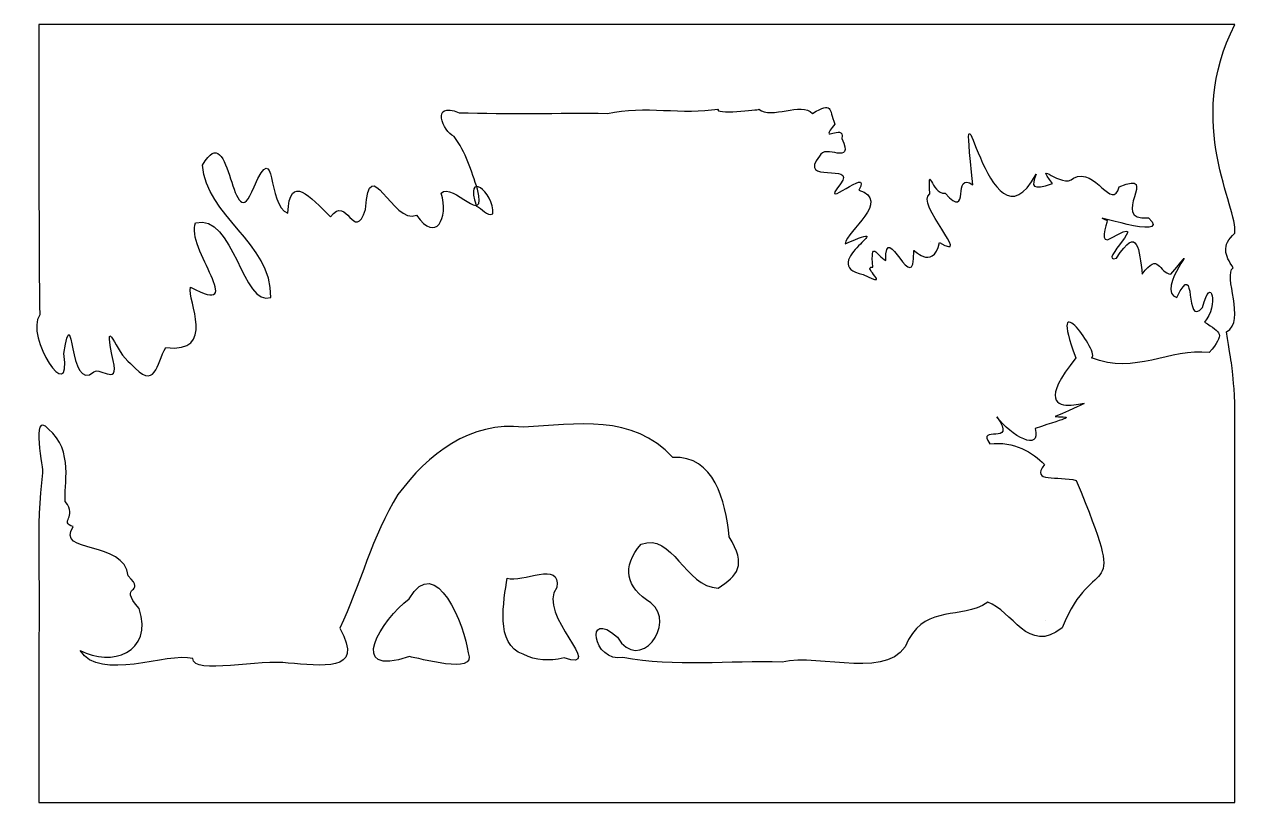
# Model space of a CAD drawing. Header units: centimetres. Extents: x -9.7 to 9.6, y 1.1 to 13.4.
import ezdxf

# ---------------------------------------------------------------- set-up
doc = ezdxf.new("R2010")
doc.units = ezdxf.units.CM
doc.header["$MEASUREMENT"] = 0
doc.layers.add('Layer 1', color=7, linetype='Continuous')

msp = doc.modelspace()

# ---------------------------------------------------------------- linework, layer by layer
at = {"layer": 'Layer 1'}
for points, knots in [([(-9.42798, 3.72862), (-9.4034, 4.58562), (-9.48057, 5.47254), (-9.37151, 6.31049), (-9.37151, 6.31049), (-9.34955, 6.31805), (-9.57178, 7.32415), (-9.27734, 6.99954), (-9.27734, 6.99954), (-8.87372, 6.66242), (-9.04165, 6.1007), (-9.01387, 5.86038), (-9.01387, 5.86038), (-8.80742, 5.60324), (-9.1228, 5.54208), (-8.88834, 5.46491), (-8.88834, 5.46491), (-9.18364, 5.02705), (-8.07568, 5.25163), (-8.02414, 4.68995), (-8.02414, 4.68995), (-7.71465, 4.3781), (-8.21224, 4.58206), (-7.85044, 4.17696), (-7.85044, 4.17696), (-7.62426, 3.47443), (-8.29368, 3.25402), (-8.77858, 3.51618), (-8.77858, 3.51618), (-8.47063, 3.01162), (-7.40825, 3.4923), (-7.00564, 3.38841), (-7.00564, 3.38841), (-7.01757, 3.12199), (-5.91544, 3.39041), (-5.50439, 3.31307), (-5.50439, 3.31307), (-5.00692, 3.29345), (-4.28412, 3.13694), (-4.69365, 3.86732), (-4.69365, 3.86732), (-4.36658, 4.5402), (-4.18579, 5.32506), (-3.77779, 5.96752), (-3.77779, 5.96752), (-3.31176, 6.60499), (-2.63741, 7.12961), (-1.80383, 7.028), (-1.80383, 7.028), (-0.9616, 7.07623), (-0.08424, 7.24256), (0.54703, 6.55436), (0.54703, 6.55436), (1.20233, 6.57852), (1.37092, 5.88105), (1.43684, 5.30629), (1.43684, 5.30629), (1.71082, 4.84571), (1.5727, 4.69566), (1.25924, 4.49661), (1.25924, 4.49661), (0.73706, 4.51622), (0.54412, 5.37937), (0.0473, 5.18757), (0.0473, 5.18757), (-0.26143, 4.82762), (-0.19582, 4.5101), (0.20219, 4.266), (0.20219, 4.266), (0.62202, 3.93721), (0.01154, 3.13817), (-0.32349, 3.72637), (-0.32349, 3.72637), (-0.85548, 4.19469), (-0.70532, 3.31389), (-0.2379, 3.40326), (-0.2379, 3.40326), (0.57713, 3.24761), (1.43586, 3.3624), (2.26833, 3.32923), (2.26833, 3.32923), (2.86774, 3.48262), (4.01246, 3.0094), (4.25939, 3.68529), (4.25939, 3.68529), (4.56416, 4.24111), (5.05703, 3.98743), (5.50613, 4.27313), (5.50613, 4.27313), (5.88622, 4.15485), (6.14206, 3.43748), (6.67454, 3.87068), (6.67454, 3.87068), (7.17823, 5.12464), (7.73831, 4.15567), (6.89845, 6.19056), (6.89845, 6.19056), (6.61064, 6.27327), (6.16757, 6.14325), (6.39653, 6.43982), (6.39653, 6.43982), (6.21311, 6.63559), (5.91732, 6.8128), (5.53804, 6.76658), (5.53804, 6.76658), (5.30279, 7.08739), (5.99209, 6.71275), (5.6456, 7.19401), (5.6456, 7.19401), (5.87685, 6.89192), (6.34446, 6.62341), (6.25236, 7.01019), (6.25236, 7.01019), (6.80043, 7.19499), (6.85968, 7.18634), (6.56696, 7.19509), (6.56696, 7.19509), (7.88266, 7.79196), (5.80885, 6.7741), (6.89176, 8.11953), (6.89176, 8.11953), (6.4203, 9.3661), (7.3023, 8.15874), (7.13646, 8.11953), (7.13646, 8.11953), (7.82059, 7.84787), (8.3683, 8.27502), (8.99137, 8.20468), (8.99137, 8.20468), (9.24399, 8.50798), (9.17839, 8.50938), (8.91583, 8.68485), (8.91583, 8.68485), (9.14343, 8.938), (9.01725, 9.45639), (8.88632, 8.91541), (8.88632, 8.91541), (8.59064, 8.56139), (8.79917, 9.73354), (8.48207, 9.0714), (8.48207, 9.0714), (8.11069, 9.15863), (8.96453, 10.13575), (8.3869, 9.43862), (8.3869, 9.43862), (8.19025, 9.45069), (8.20309, 9.80549), (7.93763, 9.43838), (7.93763, 9.43838), (7.87956, 9.81066), (7.87738, 10.22978), (7.53023, 9.68855), (7.53023, 9.68855), (7.20414, 9.58179), (8.12218, 10.39834), (7.45331, 10.01052), (7.45331, 10.01052), (7.2413, 9.87384), (7.38155, 10.22413), (7.38337, 10.28226), (7.38337, 10.28226), (6.95613, 10.45103), (8.44079, 9.93708), (8.03583, 10.32314), (8.03583, 10.32314), (7.38682, 10.27031), (8.24558, 11.09598), (7.57413, 10.81304), (7.57413, 10.81304), (7.4547, 10.41142), (7.21015, 11.1291), (6.85342, 10.94909), (6.85342, 10.94909), (6.67675, 10.76374), (6.20993, 11.27932), (6.52417, 10.86218), (6.52417, 10.86218), (6.19317, 10.75345), (6.19056, 10.81677), (6.26501, 11.00923), (6.26501, 11.00923), (5.50668, 9.58584), (5.0158, 13.17554), (5.27243, 10.84182), (5.27243, 10.84182), (4.93399, 11.08328), (5.24529, 10.2655), (4.83503, 10.71002), (4.83503, 10.71002), (4.60592, 10.69062), (4.56581, 11.23194), (4.59347, 10.70288), (4.59347, 10.70288), (4.34329, 10.56451), (5.28927, 9.609), (4.74695, 9.93864), (4.74695, 9.93864), (4.63277, 9.46208), (4.31643, 9.86647), (4.3388, 9.80497), (4.3388, 9.80497), (4.36294, 9.002), (3.88366, 10.3478), (3.89978, 9.65055), (3.89978, 9.65055), (3.75127, 9.73923), (3.66197, 9.98867), (3.69487, 9.54737), (3.69487, 9.54737), (3.50154, 9.56853), (4.02248, 9.1901), (3.54634, 9.43257), (3.54634, 9.43257), (2.76617, 9.58095), (4.22482, 10.32778), (3.26202, 9.91592), (3.26202, 9.91592), (3.27746, 10.11988), (3.99916, 10.59154), (3.47459, 10.761), (3.47459, 10.761), (3.70148, 11.17554), (2.81156, 10.38149), (3.18587, 10.85771), (3.18587, 10.85771), (3.45117, 11.2041), (2.4909, 10.84594), (2.85925, 11.29505), (2.85925, 11.29505), (2.92688, 11.50843), (3.41552, 11.11814), (3.20806, 11.57478), (3.20806, 11.57478), (3.25582, 11.83227), (2.82185, 11.45682), (3.09914, 11.80074), (3.09914, 11.80074), (2.99881, 12.04229), (3.07167, 12.15921), (2.74627, 11.96842), (2.74627, 11.96842), (2.5695, 12.16034), (2.09773, 11.86791), (1.90362, 12.03403), (1.90362, 12.03403), (1.90038, 12.02061), (1.18861, 11.94884), (1.26363, 12.03691), (1.26363, 12.03691), (0.71128, 11.94064), (0.10448, 12.09862), (-0.48139, 11.96842), (-0.48139, 11.96842), (-1.25956, 11.9756), (-2.03919, 11.95398), (-2.81643, 11.97943), (-2.81643, 11.97943), (-3.26827, 12.16775), (-3.07228, 11.67938), (-2.89552, 11.60526), (-2.89552, 11.60526), (-2.7008, 11.35726), (-2.62846, 11.06256), (-2.52349, 10.77315), (-2.52349, 10.77315), (-2.37716, 10.14716), (-2.91846, 10.90474), (-3.09629, 10.71045), (-3.09629, 10.71045), (-2.97724, 10.31981), (-3.1782, 9.9196), (-3.48518, 10.36686), (-3.48518, 10.36686), (-3.86992, 10.20187), (-4.2273, 11.41038), (-4.28902, 10.45748), (-4.28902, 10.45748), (-4.46923, 9.91052), (-4.57668, 10.70939), (-4.8394, 10.33775), (-4.8394, 10.33775), (-5.16213, 10.65632), (-5.48158, 11.04221), (-5.51211, 10.39832), (-5.51211, 10.39832), (-5.84916, 10.51351), (-5.67789, 11.62042), (-6.0433, 10.81355), (-6.0433, 10.81355), (-6.40594, 9.87212), (-6.39686, 11.98115), (-6.8517, 11.15208), (-6.8517, 11.15208), (-6.80635, 10.36101), (-5.76048, 9.93092), (-5.778, 9.07295), (-5.778, 9.07295), (-6.22095, 8.89927), (-6.36146, 10.39932), (-6.96288, 10.24699), (-6.96288, 10.24699), (-7.13473, 9.8607), (-6.11308, 8.74662), (-7.04303, 9.23139), (-7.04303, 9.23139), (-7.09812, 9.03025), (-6.62415, 8.17811), (-7.4327, 8.28459), (-7.4327, 8.28459), (-7.57952, 8.02926), (-7.58594, 7.58175), (-7.98638, 8.03095), (-7.98638, 8.03095), (-8.22759, 8.20436), (-8.39009, 8.82813), (-8.2837, 8.17443), (-8.2837, 8.17443), (-8.12232, 7.61726), (-8.4622, 7.9883), (-8.56209, 7.90086), (-8.56209, 7.90086), (-8.97381, 7.54341), (-8.88027, 9.12101), (-9.03525, 8.1885), (-9.03525, 8.1885), (-8.90382, 7.31397), (-9.65667, 8.45779), (-9.41679, 8.79818), (-9.41679, 8.79818), (-9.43493, 10.32138), (-9.42568, 11.84473), (-9.42798, 13.36801), (-9.42798, 13.36801), (-3.15357, 13.36801), (3.12083, 13.36801), (9.39523, 13.36801), (9.39523, 13.36801), (8.59068, 11.80161), (9.45216, 10.48456), (9.39282, 10.0848), (9.39282, 10.0848), (9.17824, 9.88035), (9.23367, 9.74079), (9.36946, 9.53952), (9.36946, 9.53952), (9.19895, 9.41831), (9.57807, 8.69536), (9.26339, 8.53137), (9.26339, 8.53137), (9.35103, 7.90755), (9.35268, 8.11256), (9.39523, 7.40679), (9.39523, 7.40679), (9.39523, 5.31172), (9.39523, 3.21665), (9.39523, 1.12158), (9.39523, 1.12158), (3.12082, 1.12158), (-3.15358, 1.12158), (-9.42798, 1.12158), (-9.42798, 1.12158), (-9.42798, 1.99059), (-9.42798, 2.85962), (-9.42798, 3.72862)], [0, 0, 0, 0, 0.01086957, 0.01086957, 0.01086957, 0.01086957, 0.02173913, 0.02173913, 0.02173913, 0.02173913, 0.0326087, 0.0326087, 0.0326087, 0.0326087, 0.04347826, 0.04347826, 0.04347826, 0.04347826, 0.05434783, 0.05434783, 0.05434783, 0.05434783, 0.06521739, 0.06521739, 0.06521739, 0.06521739, 0.07608696, 0.07608696, 0.07608696, 0.07608696, 0.08695652, 0.08695652, 0.08695652, 0.08695652, 0.09782609, 0.09782609, 0.09782609, 0.09782609, 0.10869565, 0.10869565, 0.10869565, 0.10869565, 0.11956522, 0.11956522, 0.11956522, 0.11956522, 0.13043478, 0.13043478, 0.13043478, 0.13043478, 0.14130435, 0.14130435, 0.14130435, 0.14130435, 0.15217391, 0.15217391, 0.15217391, 0.15217391, 0.16304348, 0.16304348, 0.16304348, 0.16304348, 0.17391304, 0.17391304, 0.17391304, 0.17391304, 0.18478261, 0.18478261, 0.18478261, 0.18478261, 0.19565217, 0.19565217, 0.19565217, 0.19565217, 0.20652174, 0.20652174, 0.20652174, 0.20652174, 0.2173913, 0.2173913, 0.2173913, 0.2173913, 0.22826087, 0.22826087, 0.22826087, 0.22826087, 0.23913043, 0.23913043, 0.23913043, 0.23913043, 0.25, 0.25, 0.25, 0.25, 0.26086957, 0.26086957, 0.26086957, 0.26086957, 0.27173913, 0.27173913, 0.27173913, 0.27173913, 0.2826087, 0.2826087, 0.2826087, 0.2826087, 0.29347826, 0.29347826, 0.29347826, 0.29347826, 0.30434783, 0.30434783, 0.30434783, 0.30434783, 0.31521739, 0.31521739, 0.31521739, 0.31521739, 0.32608696, 0.32608696, 0.32608696, 0.32608696, 0.33695652, 0.33695652, 0.33695652, 0.33695652, 0.34782609, 0.34782609, 0.34782609, 0.34782609, 0.35869565, 0.35869565, 0.35869565, 0.35869565, 0.36956522, 0.36956522, 0.36956522, 0.36956522, 0.38043478, 0.38043478, 0.38043478, 0.38043478, 0.39130435, 0.39130435, 0.39130435, 0.39130435, 0.40217391, 0.40217391, 0.40217391, 0.40217391, 0.41304348, 0.41304348, 0.41304348, 0.41304348, 0.42391304, 0.42391304, 0.42391304, 0.42391304, 0.43478261, 0.43478261, 0.43478261, 0.43478261, 0.44565217, 0.44565217, 0.44565217, 0.44565217, 0.45652174, 0.45652174, 0.45652174, 0.45652174, 0.4673913, 0.4673913, 0.4673913, 0.4673913, 0.47826087, 0.47826087, 0.47826087, 0.47826087, 0.48913043, 0.48913043, 0.48913043, 0.48913043, 0.5, 0.5, 0.5, 0.5, 0.51086957, 0.51086957, 0.51086957, 0.51086957, 0.52173913, 0.52173913, 0.52173913, 0.52173913, 0.5326087, 0.5326087, 0.5326087, 0.5326087, 0.54347826, 0.54347826, 0.54347826, 0.54347826, 0.55434783, 0.55434783, 0.55434783, 0.55434783, 0.56521739, 0.56521739, 0.56521739, 0.56521739, 0.57608696, 0.57608696, 0.57608696, 0.57608696, 0.58695652, 0.58695652, 0.58695652, 0.58695652, 0.59782609, 0.59782609, 0.59782609, 0.59782609, 0.60869565, 0.60869565, 0.60869565, 0.60869565, 0.61956522, 0.61956522, 0.61956522, 0.61956522, 0.63043478, 0.63043478, 0.63043478, 0.63043478, 0.64130435, 0.64130435, 0.64130435, 0.64130435, 0.65217391, 0.65217391, 0.65217391, 0.65217391, 0.66304348, 0.66304348, 0.66304348, 0.66304348, 0.67391304, 0.67391304, 0.67391304, 0.67391304, 0.68478261, 0.68478261, 0.68478261, 0.68478261, 0.69565217, 0.69565217, 0.69565217, 0.69565217, 0.70652174, 0.70652174, 0.70652174, 0.70652174, 0.7173913, 0.7173913, 0.7173913, 0.7173913, 0.72826087, 0.72826087, 0.72826087, 0.72826087, 0.73913043, 0.73913043, 0.73913043, 0.73913043, 0.75, 0.75, 0.75, 0.75, 0.76086957, 0.76086957, 0.76086957, 0.76086957, 0.77173913, 0.77173913, 0.77173913, 0.77173913, 0.7826087, 0.7826087, 0.7826087, 0.7826087, 0.79347826, 0.79347826, 0.79347826, 0.79347826, 0.80434783, 0.80434783, 0.80434783, 0.80434783, 0.81521739, 0.81521739, 0.81521739, 0.81521739, 0.82608696, 0.82608696, 0.82608696, 0.82608696, 0.83695652, 0.83695652, 0.83695652, 0.83695652, 0.84782609, 0.84782609, 0.84782609, 0.84782609, 0.85869565, 0.85869565, 0.85869565, 0.85869565, 0.86956522, 0.86956522, 0.86956522, 0.86956522, 0.88043478, 0.88043478, 0.88043478, 0.88043478, 0.89130435, 0.89130435, 0.89130435, 0.89130435, 0.90217391, 0.90217391, 0.90217391, 0.90217391, 0.91304348, 0.91304348, 0.91304348, 0.91304348, 0.92391304, 0.92391304, 0.92391304, 0.92391304, 0.93478261, 0.93478261, 0.93478261, 0.93478261, 0.94565217, 0.94565217, 0.94565217, 0.94565217, 0.95652174, 0.95652174, 0.95652174, 0.95652174, 0.9673913, 0.9673913, 0.9673913, 0.9673913, 0.97826087, 0.97826087, 0.97826087, 0.97826087, 1, 1, 1, 1]), ([(-2.54198, 10.50602), (-2.74233, 11.09166), (-2.26333, 10.73442), (-2.28456, 10.38563), (-2.28456, 10.38563), (-2.38067, 10.33547), (-2.4557, 10.48739), (-2.54198, 10.50602)], [0, 0, 0, 0, 0.33333333, 0.33333333, 0.33333333, 0.33333333, 1, 1, 1, 1]), ([(-2.6714, 3.47894), (-2.72623, 3.88934), (-3.17846, 5.07437), (-3.60354, 4.32671), (-3.60354, 4.32671), (-4.03395, 4.01012), (-4.61279, 3.08014), (-3.59802, 3.41778), (-3.59802, 3.41778), (-3.46065, 3.40366), (-2.52288, 3.11204), (-2.67139, 3.47894), (-2.67139, 3.47894), (-2.67139, 3.47894), (-2.6714, 3.47894), (-2.6714, 3.47894)], [0, 0, 0, 0, 0.2, 0.2, 0.2, 0.2, 0.4, 0.4, 0.4, 0.4, 0.6, 0.6, 0.6, 0.6, 1, 1, 1, 1]), ([(-1.16458, 3.3971), (-0.4762, 3.17467), (-1.60746, 4.08931), (-1.27998, 4.50591), (-1.27998, 4.50591), (-1.20435, 4.93374), (-1.82401, 4.57812), (-2.05923, 4.65085), (-2.05923, 4.65085), (-2.10875, 4.30796), (-2.26081, 3.60027), (-1.8065, 3.45787), (-1.8065, 3.45787), (-1.59668, 3.34824), (-1.41342, 3.34676), (-1.16458, 3.39709), (-1.16458, 3.39709), (-1.16458, 3.39709), (-1.16458, 3.3971), (-1.16458, 3.3971)], [0, 0, 0, 0, 0.16666667, 0.16666667, 0.16666667, 0.16666667, 0.33333333, 0.33333333, 0.33333333, 0.33333333, 0.5, 0.5, 0.5, 0.5, 0.66666667, 0.66666667, 0.66666667, 0.66666667, 1, 1, 1, 1]), ([(6.40616, 3.98742), (6.40616, 3.98742), (6.40616, 3.98742), (6.40616, 3.98742), (6.40616, 3.98742), (6.40616, 3.98742), (6.40616, 3.98742), (6.40616, 3.98742)], [0, 0, 0, 0, 0.33333333, 0.33333333, 0.33333333, 0.33333333, 1, 1, 1, 1])]:
    msp.add_open_spline(points, degree=3, knots=knots, dxfattribs=at)
msp.add_open_spline([(4.6059, 9.95711), (4.6059, 9.95711), (4.6059, 9.95711), (4.6059, 9.95711)], degree=3, dxfattribs=at)

doc.saveas('drawing.dxf')
